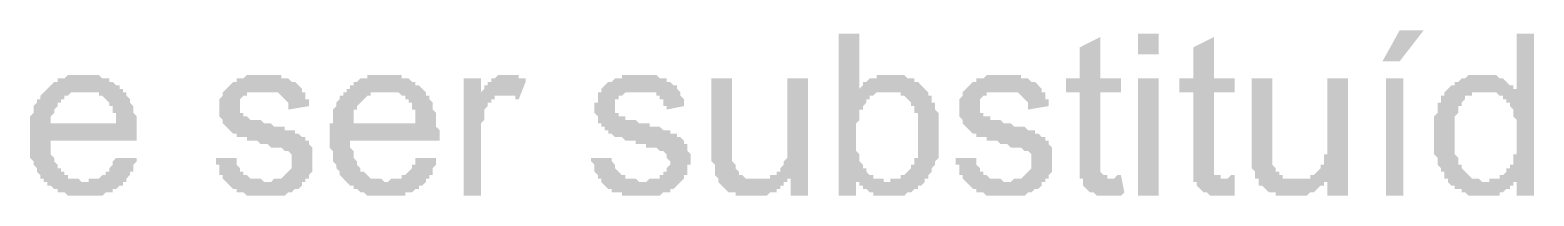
# Model space of a CAD drawing. Header units: millimetres. Extents: x 3949 to 6216, y -1987 to -943.
# Drawn here: x 5018.06 to 5039.39, y -1682.81 to -1680.47 of the extents above; entities that cross this region are included whole.
import ezdxf

# ---------------------------------------------------------------- set-up
doc = ezdxf.new("R2010")
doc.units = ezdxf.units.MM
doc.layers.add('PADRÃO DE ENTRADA', color=7, linetype='Continuous', lineweight=0)

msp = doc.modelspace()

# ---------------------------------------------------------------- hatches: boundary and pattern name
at = {"layer": 'PADRÃO DE ENTRADA', "transparency": 33554559}
h = msp.add_hatch(color=7, dxfattribs=at)
h.paths.add_polyline_path([(5029.772, -1682.81), (5029.528, -1682.81), (5029.528, -1680.515), (5029.821, -1680.515), (5029.821, -1681.297), (5029.821, -1681.297), (5029.87, -1681.248), (5029.87, -1681.248), (5029.87, -1681.199), (5029.919, -1681.199), (5029.919, -1681.199), (5029.967, -1681.15), (5030.016, -1681.15), (5030.016, -1681.15), (5030.065, -1681.15), (5030.065, -1681.101), (5030.114, -1681.101), (5030.114, -1681.101), (5030.163, -1681.101), (5030.211, -1681.101), (5030.211, -1681.101), (5030.26, -1681.101), (5030.309, -1681.101), (5030.309, -1681.101), (5030.358, -1681.101), (5030.407, -1681.101), (5030.407, -1681.101), (5030.456, -1681.101), (5030.456, -1681.101), (5030.504, -1681.15), (5030.553, -1681.15), (5030.553, -1681.15), (5030.602, -1681.15), (5030.602, -1681.199), (5030.651, -1681.199), (5030.651, -1681.199), (5030.7, -1681.248), (5030.7, -1681.248), (5030.748, -1681.297), (5030.748, -1681.297), (5030.797, -1681.345), (5030.797, -1681.345), (5030.797, -1681.345), (5030.797, -1681.394), (5030.846, -1681.394), (5030.846, -1681.443), (5030.846, -1681.443), (5030.846, -1681.492), (5030.895, -1681.492), (5030.895, -1681.541), (5030.895, -1681.59), (5030.895, -1681.59), (5030.944, -1681.638), (5030.944, -1681.638), (5030.944, -1681.687), (5030.944, -1681.736), (5030.944, -1681.736), (5030.944, -1681.785), (5030.944, -1681.834), (5030.944, -1681.834), (5030.944, -1681.882), (5030.944, -1681.931), (5030.944, -1681.931), (5030.944, -1681.98), (5030.944, -1682.029), (5030.944, -1682.029), (5030.944, -1682.078), (5030.944, -1682.127), (5030.944, -1682.127), (5030.944, -1682.175), (5030.944, -1682.224), (5030.944, -1682.224), (5030.944, -1682.273), (5030.895, -1682.322), (5030.895, -1682.322), (5030.895, -1682.371), (5030.895, -1682.371), (5030.846, -1682.419), (5030.846, -1682.419), (5030.846, -1682.468), (5030.846, -1682.468), (5030.797, -1682.517), (5030.797, -1682.517), (5030.797, -1682.566), (5030.748, -1682.566), (5030.748, -1682.615), (5030.748, -1682.615), (5030.7, -1682.664), (5030.7, -1682.664), (5030.651, -1682.664), (5030.651, -1682.712), (5030.602, -1682.712), (5030.602, -1682.712), (5030.553, -1682.761), (5030.504, -1682.761), (5030.504, -1682.761), (5030.456, -1682.81), (5030.456, -1682.81), (5030.407, -1682.81), (5030.358, -1682.81), (5030.358, -1682.81), (5030.309, -1682.81), (5030.309, -1682.81), (5030.26, -1682.81), (5030.26, -1682.81), (5030.211, -1682.81), (5030.163, -1682.81), (5030.163, -1682.81), (5030.114, -1682.81), (5030.065, -1682.81), (5030.065, -1682.81), (5030.016, -1682.81), (5030.016, -1682.761), (5029.967, -1682.761), (5029.967, -1682.761), (5029.919, -1682.712), (5029.919, -1682.712), (5029.87, -1682.712), (5029.87, -1682.664), (5029.821, -1682.664), (5029.821, -1682.615), (5029.772, -1682.615), (5029.772, -1682.566)], flags=0)
h.paths.add_polyline_path([(5029.772, -1681.931), (5029.772, -1681.98), (5029.772, -1682.029), (5029.772, -1682.078), (5029.772, -1682.127), (5029.772, -1682.127), (5029.772, -1682.175), (5029.821, -1682.224), (5029.821, -1682.224), (5029.821, -1682.273), (5029.821, -1682.273), (5029.821, -1682.322), (5029.821, -1682.322), (5029.87, -1682.371), (5029.87, -1682.371), (5029.87, -1682.371), (5029.87, -1682.419), (5029.919, -1682.419), (5029.919, -1682.468), (5029.919, -1682.468), (5029.967, -1682.517), (5029.967, -1682.517), (5030.016, -1682.517), (5030.016, -1682.566), (5030.065, -1682.566), (5030.114, -1682.566), (5030.114, -1682.566), (5030.163, -1682.566), (5030.163, -1682.615), (5030.211, -1682.615), (5030.211, -1682.615), (5030.26, -1682.615), (5030.26, -1682.566), (5030.309, -1682.566), (5030.358, -1682.566), (5030.358, -1682.566), (5030.407, -1682.566), (5030.407, -1682.517), (5030.456, -1682.517), (5030.456, -1682.517), (5030.504, -1682.468), (5030.504, -1682.468), (5030.553, -1682.419), (5030.553, -1682.419), (5030.553, -1682.371), (5030.602, -1682.371), (5030.602, -1682.322), (5030.602, -1682.322), (5030.602, -1682.273), (5030.651, -1682.273), (5030.651, -1682.224), (5030.651, -1682.224), (5030.651, -1682.175), (5030.651, -1682.127), (5030.651, -1682.127), (5030.651, -1682.078), (5030.651, -1682.029), (5030.651, -1681.98), (5030.651, -1681.98), (5030.651, -1681.98), (5030.651, -1681.931), (5030.651, -1681.882), (5030.651, -1681.834), (5030.651, -1681.785), (5030.651, -1681.785), (5030.651, -1681.736), (5030.651, -1681.687), (5030.651, -1681.687), (5030.651, -1681.638), (5030.602, -1681.638), (5030.602, -1681.59), (5030.602, -1681.59), (5030.602, -1681.541), (5030.553, -1681.541), (5030.553, -1681.492), (5030.553, -1681.492), (5030.553, -1681.492), (5030.504, -1681.443), (5030.504, -1681.443), (5030.456, -1681.394), (5030.456, -1681.394), (5030.407, -1681.394), (5030.407, -1681.345), (5030.358, -1681.345), (5030.358, -1681.345), (5030.309, -1681.345), (5030.26, -1681.345), (5030.26, -1681.345), (5030.211, -1681.345), (5030.211, -1681.345), (5030.163, -1681.345), (5030.163, -1681.345), (5030.114, -1681.345), (5030.065, -1681.345), (5030.065, -1681.345), (5030.016, -1681.394), (5030.016, -1681.394), (5029.967, -1681.394), (5029.967, -1681.443), (5029.919, -1681.443), (5029.919, -1681.492), (5029.919, -1681.492), (5029.87, -1681.541), (5029.87, -1681.541), (5029.87, -1681.59), (5029.821, -1681.59), (5029.821, -1681.638), (5029.821, -1681.638), (5029.821, -1681.687), (5029.821, -1681.736), (5029.821, -1681.736), (5029.772, -1681.785), (5029.772, -1681.834), (5029.772, -1681.834), (5029.772, -1681.882), (5029.772, -1681.931), (5029.772, -1681.931)], flags=0)
h = msp.add_hatch(color=7, dxfattribs=at)
h.paths.add_polyline_path([(5039.146, -1682.81), (5039.146, -1682.566), (5039.146, -1682.615), (5039.097, -1682.615), (5039.097, -1682.664), (5039.048, -1682.664), (5039.048, -1682.712), (5038.999, -1682.712), (5038.999, -1682.712), (5038.95, -1682.761), (5038.95, -1682.761), (5038.902, -1682.761), (5038.902, -1682.81), (5038.853, -1682.81), (5038.853, -1682.81), (5038.804, -1682.81), (5038.755, -1682.81), (5038.755, -1682.81), (5038.706, -1682.81), (5038.657, -1682.81), (5038.657, -1682.81), (5038.609, -1682.81), (5038.56, -1682.81), (5038.56, -1682.81), (5038.511, -1682.81), (5038.511, -1682.81), (5038.462, -1682.81), (5038.413, -1682.761), (5038.413, -1682.761), (5038.364, -1682.761), (5038.364, -1682.712), (5038.316, -1682.712), (5038.316, -1682.712), (5038.267, -1682.712), (5038.267, -1682.664), (5038.218, -1682.664), (5038.218, -1682.664), (5038.169, -1682.615), (5038.169, -1682.615), (5038.169, -1682.566), (5038.12, -1682.566), (5038.12, -1682.517), (5038.12, -1682.468), (5038.072, -1682.468), (5038.072, -1682.419), (5038.072, -1682.419), (5038.023, -1682.371), (5038.023, -1682.371), (5038.023, -1682.322), (5038.023, -1682.322), (5038.023, -1682.273), (5037.974, -1682.224), (5037.974, -1682.224), (5037.974, -1682.175), (5037.974, -1682.127), (5037.974, -1682.127), (5037.974, -1682.078), (5037.974, -1682.029), (5037.974, -1682.029), (5037.974, -1681.98), (5037.974, -1681.98), (5037.974, -1681.931), (5037.974, -1681.882), (5037.974, -1681.882), (5037.974, -1681.834), (5037.974, -1681.785), (5037.974, -1681.785), (5037.974, -1681.736), (5037.974, -1681.687), (5037.974, -1681.687), (5038.023, -1681.638), (5038.023, -1681.59), (5038.023, -1681.59), (5038.023, -1681.541), (5038.023, -1681.541), (5038.023, -1681.492), (5038.072, -1681.492), (5038.072, -1681.443), (5038.072, -1681.394), (5038.12, -1681.394), (5038.12, -1681.345), (5038.12, -1681.345), (5038.169, -1681.297), (5038.169, -1681.297), (5038.218, -1681.248), (5038.218, -1681.248), (5038.267, -1681.248), (5038.267, -1681.199), (5038.316, -1681.199), (5038.316, -1681.199), (5038.364, -1681.15), (5038.364, -1681.15), (5038.413, -1681.15), (5038.413, -1681.15), (5038.462, -1681.101), (5038.511, -1681.101), (5038.511, -1681.101), (5038.56, -1681.101), (5038.609, -1681.101), (5038.609, -1681.101), (5038.657, -1681.101), (5038.657, -1681.101), (5038.706, -1681.101), (5038.755, -1681.101), (5038.755, -1681.101), (5038.804, -1681.101), (5038.804, -1681.101), (5038.853, -1681.101), (5038.902, -1681.15), (5038.902, -1681.15), (5038.95, -1681.15), (5038.95, -1681.15), (5038.999, -1681.199), (5038.999, -1681.199), (5039.048, -1681.248), (5039.048, -1681.248), (5039.097, -1681.248), (5039.097, -1681.297), (5039.146, -1681.297), (5039.146, -1681.297), (5039.146, -1680.515), (5039.39, -1680.515), (5039.39, -1682.81)], flags=0)
h.paths.add_polyline_path([(5038.267, -1681.98), (5038.267, -1681.98), (5038.267, -1682.029), (5038.267, -1682.078), (5038.267, -1682.127), (5038.267, -1682.127), (5038.267, -1682.175), (5038.267, -1682.224), (5038.267, -1682.224), (5038.316, -1682.273), (5038.316, -1682.273), (5038.316, -1682.322), (5038.316, -1682.322), (5038.316, -1682.371), (5038.364, -1682.371), (5038.364, -1682.419), (5038.364, -1682.419), (5038.364, -1682.419), (5038.413, -1682.468), (5038.413, -1682.468), (5038.462, -1682.517), (5038.462, -1682.517), (5038.511, -1682.566), (5038.511, -1682.566), (5038.56, -1682.566), (5038.609, -1682.566), (5038.609, -1682.566), (5038.657, -1682.615), (5038.657, -1682.615), (5038.706, -1682.615), (5038.755, -1682.615), (5038.755, -1682.566), (5038.804, -1682.566), (5038.804, -1682.566), (5038.853, -1682.566), (5038.902, -1682.566), (5038.902, -1682.517), (5038.95, -1682.517), (5038.95, -1682.517), (5038.999, -1682.468), (5038.999, -1682.468), (5038.999, -1682.419), (5039.048, -1682.419), (5039.048, -1682.419), (5039.048, -1682.371), (5039.097, -1682.371), (5039.097, -1682.322), (5039.097, -1682.322), (5039.097, -1682.273), (5039.097, -1682.224), (5039.146, -1682.224), (5039.146, -1682.175), (5039.146, -1682.127), (5039.146, -1682.127), (5039.146, -1682.078), (5039.146, -1682.029), (5039.146, -1681.98), (5039.146, -1681.98), (5039.146, -1681.931), (5039.146, -1681.882), (5039.146, -1681.882), (5039.146, -1681.834), (5039.146, -1681.785), (5039.146, -1681.785), (5039.146, -1681.736), (5039.097, -1681.687), (5039.097, -1681.687), (5039.097, -1681.638), (5039.097, -1681.59), (5039.097, -1681.59), (5039.048, -1681.541), (5039.048, -1681.541), (5039.048, -1681.541), (5039.048, -1681.492), (5038.999, -1681.492), (5038.999, -1681.443), (5038.95, -1681.443), (5038.95, -1681.394), (5038.902, -1681.394), (5038.902, -1681.394), (5038.853, -1681.345), (5038.853, -1681.345), (5038.804, -1681.345), (5038.804, -1681.345), (5038.755, -1681.345), (5038.706, -1681.345), (5038.706, -1681.345), (5038.706, -1681.345), (5038.657, -1681.345), (5038.609, -1681.345), (5038.609, -1681.345), (5038.56, -1681.345), (5038.56, -1681.345), (5038.511, -1681.345), (5038.511, -1681.394), (5038.462, -1681.394), (5038.413, -1681.394), (5038.413, -1681.443), (5038.413, -1681.443), (5038.364, -1681.492), (5038.364, -1681.492), (5038.364, -1681.541), (5038.316, -1681.541), (5038.316, -1681.541), (5038.316, -1681.59), (5038.316, -1681.638), (5038.316, -1681.638), (5038.267, -1681.687), (5038.267, -1681.687), (5038.267, -1681.736), (5038.267, -1681.785), (5038.267, -1681.785), (5038.267, -1681.834), (5038.267, -1681.882), (5038.267, -1681.931), (5038.267, -1681.931), (5038.267, -1681.98)], flags=0)
for points in [[(5033.531, -1682.517), (5033.58, -1682.761), (5033.531, -1682.81), (5033.482, -1682.81), (5033.434, -1682.81), (5033.434, -1682.81), (5033.385, -1682.81), (5033.385, -1682.81), (5033.336, -1682.81), (5033.287, -1682.81), (5033.287, -1682.81), (5033.238, -1682.81), (5033.19, -1682.81), (5033.19, -1682.81), (5033.141, -1682.761), (5033.141, -1682.761), (5033.092, -1682.761), (5033.092, -1682.761), (5033.043, -1682.712), (5033.043, -1682.712), (5032.994, -1682.664), (5032.994, -1682.664), (5032.994, -1682.615), (5032.994, -1682.615), (5032.994, -1682.615), (5032.994, -1682.566), (5032.945, -1682.566), (5032.945, -1682.517), (5032.945, -1682.468), (5032.945, -1682.468), (5032.945, -1682.419), (5032.945, -1682.371), (5032.945, -1682.322), (5032.945, -1682.322), (5032.945, -1681.345), (5032.75, -1681.345), (5032.75, -1681.15), (5032.945, -1681.15), (5032.945, -1680.711), (5033.238, -1680.564), (5033.238, -1681.15), (5033.531, -1681.15), (5033.531, -1681.345), (5033.238, -1681.345), (5033.238, -1682.322), (5033.238, -1682.371), (5033.238, -1682.419), (5033.238, -1682.419), (5033.238, -1682.468), (5033.238, -1682.468), (5033.287, -1682.517), (5033.287, -1682.517), (5033.287, -1682.517), (5033.336, -1682.517), (5033.336, -1682.566), (5033.385, -1682.566), (5033.385, -1682.566), (5033.434, -1682.566), (5033.434, -1682.566), (5033.482, -1682.517), (5033.531, -1682.517)], [(5035.142, -1682.517), (5035.142, -1682.761), (5035.142, -1682.81), (5035.094, -1682.81), (5035.045, -1682.81), (5035.045, -1682.81), (5034.996, -1682.81), (5034.947, -1682.81), (5034.947, -1682.81), (5034.898, -1682.81), (5034.849, -1682.81), (5034.849, -1682.81), (5034.801, -1682.81), (5034.801, -1682.81), (5034.752, -1682.761), (5034.703, -1682.761), (5034.703, -1682.761), (5034.703, -1682.761), (5034.654, -1682.712), (5034.654, -1682.712), (5034.605, -1682.664), (5034.605, -1682.664), (5034.605, -1682.615), (5034.605, -1682.615), (5034.556, -1682.615), (5034.556, -1682.566), (5034.556, -1682.566), (5034.556, -1682.517), (5034.556, -1682.468), (5034.556, -1682.468), (5034.556, -1682.419), (5034.556, -1682.371), (5034.556, -1682.322), (5034.556, -1682.322), (5034.556, -1681.345), (5034.361, -1681.345), (5034.361, -1681.15), (5034.556, -1681.15), (5034.556, -1680.711), (5034.849, -1680.564), (5034.849, -1681.15), (5035.142, -1681.15), (5035.142, -1681.345), (5034.849, -1681.345), (5034.849, -1682.322), (5034.849, -1682.371), (5034.849, -1682.419), (5034.849, -1682.419), (5034.849, -1682.468), (5034.849, -1682.468), (5034.849, -1682.517), (5034.898, -1682.517), (5034.898, -1682.517), (5034.947, -1682.517), (5034.947, -1682.566), (5034.996, -1682.566), (5034.996, -1682.566), (5035.045, -1682.566), (5035.045, -1682.566), (5035.094, -1682.517), (5035.142, -1682.517)], [(5020.691, -1682.273), (5020.984, -1682.273), (5020.984, -1682.273), (5020.984, -1682.322), (5020.984, -1682.371), (5020.984, -1682.371), (5021.033, -1682.419), (5021.033, -1682.419), (5021.033, -1682.468), (5021.082, -1682.468), (5021.082, -1682.517), (5021.082, -1682.517), (5021.131, -1682.517), (5021.131, -1682.517), (5021.18, -1682.566), (5021.18, -1682.566), (5021.228, -1682.566), (5021.277, -1682.566), (5021.277, -1682.566), (5021.326, -1682.566), (5021.375, -1682.615), (5021.375, -1682.615), (5021.424, -1682.615), (5021.424, -1682.615), (5021.473, -1682.615), (5021.521, -1682.566), (5021.521, -1682.566), (5021.57, -1682.566), (5021.619, -1682.566), (5021.619, -1682.566), (5021.668, -1682.517), (5021.668, -1682.517), (5021.668, -1682.517), (5021.717, -1682.468), (5021.717, -1682.468), (5021.766, -1682.419), (5021.766, -1682.419), (5021.766, -1682.371), (5021.766, -1682.371), (5021.766, -1682.322), (5021.766, -1682.322), (5021.766, -1682.273), (5021.766, -1682.224), (5021.766, -1682.224), (5021.717, -1682.175), (5021.717, -1682.175), (5021.668, -1682.175), (5021.668, -1682.175), (5021.668, -1682.175), (5021.619, -1682.127), (5021.57, -1682.127), (5021.57, -1682.127), (5021.521, -1682.127), (5021.473, -1682.127), (5021.424, -1682.078), (5021.424, -1682.078), (5021.375, -1682.078), (5021.326, -1682.078), (5021.277, -1682.029), (5021.228, -1682.029), (5021.228, -1682.029), (5021.18, -1682.029), (5021.131, -1682.029), (5021.131, -1681.98), (5021.082, -1681.98), (5021.082, -1681.98), (5021.033, -1681.98), (5021.033, -1681.98), (5020.984, -1681.98), (5020.984, -1681.931), (5020.984, -1681.931), (5020.936, -1681.931), (5020.936, -1681.931), (5020.887, -1681.882), (5020.887, -1681.882), (5020.838, -1681.834), (5020.838, -1681.834), (5020.838, -1681.834), (5020.789, -1681.785), (5020.789, -1681.785), (5020.789, -1681.736), (5020.74, -1681.687), (5020.74, -1681.687), (5020.74, -1681.638), (5020.74, -1681.59), (5020.74, -1681.59), (5020.74, -1681.59), (5020.74, -1681.541), (5020.74, -1681.492), (5020.74, -1681.492), (5020.74, -1681.443), (5020.789, -1681.394), (5020.789, -1681.394), (5020.789, -1681.345), (5020.789, -1681.345), (5020.838, -1681.297), (5020.838, -1681.297), (5020.887, -1681.248), (5020.887, -1681.248), (5020.936, -1681.199), (5020.936, -1681.199), (5020.936, -1681.199), (5020.984, -1681.199), (5020.984, -1681.15), (5021.033, -1681.15), (5021.082, -1681.15), (5021.082, -1681.15), (5021.131, -1681.101), (5021.131, -1681.101), (5021.18, -1681.101), (5021.18, -1681.101), (5021.228, -1681.101), (5021.277, -1681.101), (5021.277, -1681.101), (5021.326, -1681.101), (5021.375, -1681.101), (5021.375, -1681.101), (5021.424, -1681.101), (5021.473, -1681.101), (5021.473, -1681.101), (5021.521, -1681.101), (5021.57, -1681.101), (5021.57, -1681.101), (5021.619, -1681.101), (5021.619, -1681.15), (5021.668, -1681.15), (5021.717, -1681.15), (5021.717, -1681.15), (5021.766, -1681.199), (5021.814, -1681.199), (5021.814, -1681.199), (5021.863, -1681.248), (5021.863, -1681.248), (5021.863, -1681.248), (5021.912, -1681.297), (5021.912, -1681.297), (5021.912, -1681.345), (5021.961, -1681.345), (5021.961, -1681.394), (5021.961, -1681.394), (5021.961, -1681.443), (5022.01, -1681.443), (5022.01, -1681.492), (5022.01, -1681.541), (5022.01, -1681.541), (5021.717, -1681.59), (5021.717, -1681.541), (5021.717, -1681.541), (5021.717, -1681.492), (5021.717, -1681.492), (5021.668, -1681.443), (5021.668, -1681.443), (5021.619, -1681.394), (5021.619, -1681.394), (5021.619, -1681.394), (5021.57, -1681.345), (5021.57, -1681.345), (5021.521, -1681.345), (5021.473, -1681.345), (5021.473, -1681.345), (5021.424, -1681.345), (5021.375, -1681.345), (5021.375, -1681.345), (5021.326, -1681.345), (5021.277, -1681.345), (5021.277, -1681.345), (5021.228, -1681.345), (5021.18, -1681.345), (5021.18, -1681.345), (5021.131, -1681.345), (5021.131, -1681.394), (5021.082, -1681.394), (5021.082, -1681.394), (5021.082, -1681.394), (5021.033, -1681.443), (5021.033, -1681.443), (5021.033, -1681.492), (5021.033, -1681.492), (5021.033, -1681.541), (5021.033, -1681.59), (5021.033, -1681.59), (5021.033, -1681.638), (5021.033, -1681.638), (5021.082, -1681.638), (5021.082, -1681.687), (5021.131, -1681.687), (5021.131, -1681.687), (5021.131, -1681.687), (5021.18, -1681.736), (5021.18, -1681.736), (5021.228, -1681.736), (5021.228, -1681.736), (5021.277, -1681.736), (5021.326, -1681.736), (5021.375, -1681.785), (5021.424, -1681.785), (5021.424, -1681.785), (5021.424, -1681.785), (5021.473, -1681.785), (5021.521, -1681.834), (5021.57, -1681.834), (5021.619, -1681.834), (5021.619, -1681.834), (5021.668, -1681.834), (5021.668, -1681.882), (5021.717, -1681.882), (5021.766, -1681.882), (5021.766, -1681.882), (5021.766, -1681.882), (5021.814, -1681.882), (5021.814, -1681.931), (5021.863, -1681.931), (5021.863, -1681.931), (5021.912, -1681.98), (5021.912, -1681.98), (5021.961, -1681.98), (5021.961, -1682.029), (5022.01, -1682.029), (5022.01, -1682.078), (5022.01, -1682.078), (5022.058, -1682.127), (5022.058, -1682.127), (5022.058, -1682.175), (5022.058, -1682.175), (5022.058, -1682.224), (5022.058, -1682.273), (5022.058, -1682.322), (5022.058, -1682.322), (5022.058, -1682.322), (5022.058, -1682.371), (5022.058, -1682.371), (5022.058, -1682.419), (5022.058, -1682.468), (5022.058, -1682.468), (5022.01, -1682.517), (5022.01, -1682.517), (5022.01, -1682.566), (5021.961, -1682.566), (5021.961, -1682.615), (5021.912, -1682.615), (5021.912, -1682.664), (5021.912, -1682.664), (5021.863, -1682.712), (5021.814, -1682.712), (5021.814, -1682.712), (5021.766, -1682.761), (5021.766, -1682.761), (5021.717, -1682.761), (5021.717, -1682.761), (5021.668, -1682.81), (5021.619, -1682.81), (5021.619, -1682.81), (5021.57, -1682.81), (5021.57, -1682.81), (5021.521, -1682.81), (5021.473, -1682.81), (5021.424, -1682.81), (5021.424, -1682.81), (5021.424, -1682.81), (5021.375, -1682.81), (5021.326, -1682.81), (5021.277, -1682.81), (5021.277, -1682.81), (5021.228, -1682.81), (5021.18, -1682.81), (5021.18, -1682.81), (5021.131, -1682.81), (5021.082, -1682.761), (5021.082, -1682.761), (5021.033, -1682.761), (5021.033, -1682.761), (5020.984, -1682.761), (5020.984, -1682.712), (5020.936, -1682.712), (5020.936, -1682.712), (5020.936, -1682.712), (5020.887, -1682.664), (5020.887, -1682.664), (5020.838, -1682.615), (5020.838, -1682.615), (5020.789, -1682.566), (5020.789, -1682.566), (5020.789, -1682.517), (5020.74, -1682.517), (5020.74, -1682.468), (5020.74, -1682.468), (5020.74, -1682.419), (5020.74, -1682.371), (5020.691, -1682.371), (5020.691, -1682.322), (5020.691, -1682.273)], [(5024.207, -1682.81), (5024.207, -1681.15), (5024.451, -1681.15), (5024.451, -1681.394), (5024.451, -1681.345), (5024.499, -1681.297), (5024.499, -1681.297), (5024.499, -1681.248), (5024.548, -1681.248), (5024.548, -1681.199), (5024.597, -1681.199), (5024.597, -1681.15), (5024.597, -1681.15), (5024.597, -1681.15), (5024.646, -1681.15), (5024.695, -1681.101), (5024.695, -1681.101), (5024.744, -1681.101), (5024.744, -1681.101), (5024.792, -1681.101), (5024.792, -1681.101), (5024.841, -1681.101), (5024.841, -1681.101), (5024.89, -1681.101), (5024.939, -1681.101), (5024.939, -1681.101), (5024.988, -1681.101), (5024.988, -1681.15), (5025.036, -1681.15), (5025.085, -1681.15), (5025.085, -1681.199), (5024.988, -1681.443), (5024.939, -1681.443), (5024.939, -1681.394), (5024.89, -1681.394), (5024.89, -1681.394), (5024.841, -1681.394), (5024.792, -1681.394), (5024.792, -1681.394), (5024.744, -1681.394), (5024.744, -1681.394), (5024.695, -1681.394), (5024.646, -1681.394), (5024.646, -1681.443), (5024.597, -1681.443), (5024.597, -1681.443), (5024.597, -1681.492), (5024.548, -1681.492), (5024.548, -1681.541), (5024.548, -1681.541), (5024.499, -1681.59), (5024.499, -1681.59), (5024.499, -1681.638), (5024.499, -1681.638), (5024.499, -1681.687), (5024.499, -1681.687), (5024.499, -1681.736), (5024.451, -1681.785), (5024.451, -1681.785), (5024.451, -1681.834), (5024.451, -1681.882), (5024.451, -1681.882), (5024.451, -1681.931), (5024.451, -1682.81)], [(5026.013, -1682.273), (5026.306, -1682.273), (5026.306, -1682.273), (5026.306, -1682.322), (5026.355, -1682.371), (5026.355, -1682.371), (5026.355, -1682.419), (5026.355, -1682.419), (5026.403, -1682.468), (5026.403, -1682.468), (5026.452, -1682.517), (5026.452, -1682.517), (5026.452, -1682.517), (5026.501, -1682.517), (5026.501, -1682.566), (5026.55, -1682.566), (5026.55, -1682.566), (5026.599, -1682.566), (5026.648, -1682.566), (5026.648, -1682.566), (5026.696, -1682.615), (5026.745, -1682.615), (5026.745, -1682.615), (5026.794, -1682.615), (5026.794, -1682.615), (5026.843, -1682.566), (5026.892, -1682.566), (5026.892, -1682.566), (5026.94, -1682.566), (5026.989, -1682.566), (5026.989, -1682.517), (5026.989, -1682.517), (5027.038, -1682.517), (5027.038, -1682.468), (5027.087, -1682.468), (5027.087, -1682.419), (5027.087, -1682.419), (5027.136, -1682.371), (5027.136, -1682.371), (5027.136, -1682.322), (5027.136, -1682.322), (5027.087, -1682.273), (5027.087, -1682.224), (5027.087, -1682.224), (5027.038, -1682.175), (5027.038, -1682.175), (5027.038, -1682.175), (5026.989, -1682.175), (5026.989, -1682.175), (5026.94, -1682.127), (5026.94, -1682.127), (5026.892, -1682.127), (5026.843, -1682.127), (5026.794, -1682.127), (5026.794, -1682.078), (5026.745, -1682.078), (5026.696, -1682.078), (5026.648, -1682.078), (5026.648, -1682.029), (5026.599, -1682.029), (5026.55, -1682.029), (5026.501, -1682.029), (5026.501, -1682.029), (5026.452, -1681.98), (5026.452, -1681.98), (5026.403, -1681.98), (5026.403, -1681.98), (5026.355, -1681.98), (5026.355, -1681.98), (5026.306, -1681.931), (5026.306, -1681.931), (5026.306, -1681.931), (5026.257, -1681.931), (5026.257, -1681.882), (5026.208, -1681.882), (5026.208, -1681.834), (5026.159, -1681.834), (5026.159, -1681.834), (5026.159, -1681.785), (5026.111, -1681.785), (5026.111, -1681.736), (5026.111, -1681.687), (5026.111, -1681.687), (5026.062, -1681.638), (5026.062, -1681.59), (5026.062, -1681.59), (5026.062, -1681.59), (5026.062, -1681.541), (5026.062, -1681.492), (5026.111, -1681.492), (5026.111, -1681.443), (5026.111, -1681.394), (5026.111, -1681.394), (5026.111, -1681.345), (5026.159, -1681.345), (5026.159, -1681.297), (5026.159, -1681.297), (5026.208, -1681.248), (5026.208, -1681.248), (5026.257, -1681.199), (5026.257, -1681.199), (5026.306, -1681.199), (5026.306, -1681.199), (5026.355, -1681.15), (5026.355, -1681.15), (5026.403, -1681.15), (5026.452, -1681.15), (5026.452, -1681.101), (5026.452, -1681.101), (5026.501, -1681.101), (5026.55, -1681.101), (5026.55, -1681.101), (5026.599, -1681.101), (5026.648, -1681.101), (5026.648, -1681.101), (5026.696, -1681.101), (5026.745, -1681.101), (5026.745, -1681.101), (5026.794, -1681.101), (5026.843, -1681.101), (5026.843, -1681.101), (5026.892, -1681.101), (5026.94, -1681.101), (5026.94, -1681.101), (5026.989, -1681.15), (5026.989, -1681.15), (5027.038, -1681.15), (5027.087, -1681.15), (5027.087, -1681.199), (5027.136, -1681.199), (5027.136, -1681.199), (5027.185, -1681.248), (5027.185, -1681.248), (5027.233, -1681.248), (5027.233, -1681.297), (5027.233, -1681.297), (5027.282, -1681.345), (5027.282, -1681.345), (5027.282, -1681.394), (5027.282, -1681.394), (5027.331, -1681.443), (5027.331, -1681.443), (5027.331, -1681.492), (5027.331, -1681.541), (5027.331, -1681.541), (5027.087, -1681.59), (5027.087, -1681.541), (5027.038, -1681.541), (5027.038, -1681.492), (5027.038, -1681.492), (5027.038, -1681.443), (5026.989, -1681.443), (5026.989, -1681.394), (5026.94, -1681.394), (5026.94, -1681.394), (5026.94, -1681.345), (5026.892, -1681.345), (5026.843, -1681.345), (5026.843, -1681.345), (5026.794, -1681.345), (5026.745, -1681.345), (5026.745, -1681.345), (5026.696, -1681.345), (5026.648, -1681.345), (5026.648, -1681.345), (5026.599, -1681.345), (5026.55, -1681.345), (5026.55, -1681.345), (5026.501, -1681.345), (5026.501, -1681.345), (5026.452, -1681.394), (5026.452, -1681.394), (5026.452, -1681.394), (5026.403, -1681.394), (5026.403, -1681.443), (5026.355, -1681.443), (5026.355, -1681.492), (5026.355, -1681.492), (5026.355, -1681.541), (5026.355, -1681.59), (5026.355, -1681.59), (5026.355, -1681.638), (5026.403, -1681.638), (5026.403, -1681.638), (5026.403, -1681.687), (5026.452, -1681.687), (5026.501, -1681.687), (5026.501, -1681.687), (5026.501, -1681.736), (5026.501, -1681.736), (5026.55, -1681.736), (5026.55, -1681.736), (5026.599, -1681.736), (5026.648, -1681.736), (5026.696, -1681.785), (5026.745, -1681.785), (5026.745, -1681.785), (5026.794, -1681.785), (5026.843, -1681.785), (5026.843, -1681.834), (5026.892, -1681.834), (5026.94, -1681.834), (5026.989, -1681.834), (5026.989, -1681.834), (5027.038, -1681.882), (5027.038, -1681.882), (5027.087, -1681.882), (5027.087, -1681.882), (5027.136, -1681.882), (5027.136, -1681.882), (5027.136, -1681.931), (5027.185, -1681.931), (5027.233, -1681.931), (5027.233, -1681.98), (5027.282, -1681.98), (5027.282, -1681.98), (5027.331, -1682.029), (5027.331, -1682.029), (5027.331, -1682.078), (5027.38, -1682.078), (5027.38, -1682.127), (5027.38, -1682.127), (5027.38, -1682.175), (5027.38, -1682.175), (5027.429, -1682.224), (5027.429, -1682.273), (5027.429, -1682.322), (5027.429, -1682.322), (5027.429, -1682.322), (5027.429, -1682.371), (5027.38, -1682.371), (5027.38, -1682.419), (5027.38, -1682.468), (5027.38, -1682.468), (5027.38, -1682.517), (5027.331, -1682.517), (5027.331, -1682.566), (5027.331, -1682.566), (5027.282, -1682.615), (5027.282, -1682.615), (5027.233, -1682.664), (5027.233, -1682.664), (5027.185, -1682.712), (5027.185, -1682.712), (5027.136, -1682.712), (5027.136, -1682.761), (5027.087, -1682.761), (5027.038, -1682.761), (5027.038, -1682.761), (5026.989, -1682.81), (5026.989, -1682.81), (5026.94, -1682.81), (5026.892, -1682.81), (5026.892, -1682.81), (5026.843, -1682.81), (5026.794, -1682.81), (5026.794, -1682.81), (5026.745, -1682.81), (5026.745, -1682.81), (5026.696, -1682.81), (5026.648, -1682.81), (5026.648, -1682.81), (5026.599, -1682.81), (5026.55, -1682.81), (5026.501, -1682.81), (5026.501, -1682.81), (5026.452, -1682.81), (5026.452, -1682.761), (5026.403, -1682.761), (5026.355, -1682.761), (5026.355, -1682.761), (5026.306, -1682.761), (5026.306, -1682.712), (5026.257, -1682.712), (5026.257, -1682.712), (5026.257, -1682.712), (5026.208, -1682.664), (5026.208, -1682.664), (5026.159, -1682.615), (5026.159, -1682.615), (5026.159, -1682.566), (5026.111, -1682.566), (5026.111, -1682.517), (5026.111, -1682.517), (5026.062, -1682.468), (5026.062, -1682.468), (5026.062, -1682.419), (5026.062, -1682.371), (5026.062, -1682.371), (5026.013, -1682.322), (5026.013, -1682.273)], [(5028.844, -1682.81), (5028.844, -1682.566), (5028.796, -1682.566), (5028.796, -1682.615), (5028.747, -1682.615), (5028.747, -1682.664), (5028.747, -1682.664), (5028.698, -1682.664), (5028.698, -1682.712), (5028.649, -1682.712), (5028.649, -1682.761), (5028.6, -1682.761), (5028.6, -1682.761), (5028.552, -1682.761), (5028.503, -1682.81), (5028.503, -1682.81), (5028.454, -1682.81), (5028.454, -1682.81), (5028.405, -1682.81), (5028.356, -1682.81), (5028.356, -1682.81), (5028.307, -1682.81), (5028.307, -1682.81), (5028.259, -1682.81), (5028.259, -1682.81), (5028.21, -1682.81), (5028.161, -1682.81), (5028.161, -1682.81), (5028.112, -1682.81), (5028.063, -1682.81), (5028.063, -1682.761), (5028.015, -1682.761), (5028.015, -1682.761), (5027.966, -1682.761), (5027.917, -1682.712), (5027.917, -1682.712), (5027.868, -1682.664), (5027.868, -1682.664), (5027.868, -1682.664), (5027.819, -1682.615), (5027.819, -1682.615), (5027.819, -1682.566), (5027.819, -1682.566), (5027.77, -1682.517), (5027.77, -1682.468), (5027.77, -1682.468), (5027.77, -1682.419), (5027.77, -1682.419), (5027.77, -1682.419), (5027.77, -1682.371), (5027.722, -1682.322), (5027.722, -1682.322), (5027.722, -1682.273), (5027.722, -1682.224), (5027.722, -1682.224), (5027.722, -1682.175), (5027.722, -1682.175), (5027.722, -1681.15), (5028.015, -1681.15), (5028.015, -1682.029), (5028.015, -1682.078), (5028.015, -1682.127), (5028.015, -1682.175), (5028.015, -1682.224), (5028.015, -1682.224), (5028.015, -1682.273), (5028.015, -1682.322), (5028.015, -1682.322), (5028.015, -1682.322), (5028.015, -1682.322), (5028.063, -1682.371), (5028.063, -1682.419), (5028.063, -1682.419), (5028.112, -1682.468), (5028.112, -1682.468), (5028.112, -1682.517), (5028.161, -1682.517), (5028.161, -1682.517), (5028.21, -1682.566), (5028.21, -1682.566), (5028.259, -1682.566), (5028.307, -1682.566), (5028.307, -1682.566), (5028.356, -1682.566), (5028.356, -1682.566), (5028.405, -1682.566), (5028.405, -1682.566), (5028.454, -1682.566), (5028.503, -1682.566), (5028.503, -1682.566), (5028.552, -1682.566), (5028.552, -1682.517), (5028.6, -1682.517), (5028.649, -1682.517), (5028.649, -1682.468), (5028.698, -1682.468), (5028.698, -1682.419), (5028.698, -1682.419), (5028.747, -1682.371), (5028.747, -1682.371), (5028.747, -1682.322), (5028.747, -1682.322), (5028.796, -1682.273), (5028.796, -1682.273), (5028.796, -1682.224), (5028.796, -1682.224), (5028.796, -1682.175), (5028.796, -1682.127), (5028.796, -1682.127), (5028.796, -1682.078), (5028.796, -1682.029), (5028.796, -1682.029), (5028.796, -1681.15), (5029.089, -1681.15), (5029.089, -1682.81)], [(5031.188, -1682.273), (5031.481, -1682.273), (5031.481, -1682.273), (5031.481, -1682.322), (5031.481, -1682.371), (5031.481, -1682.371), (5031.53, -1682.419), (5031.53, -1682.419), (5031.53, -1682.468), (5031.578, -1682.468), (5031.578, -1682.517), (5031.578, -1682.517), (5031.627, -1682.517), (5031.627, -1682.517), (5031.676, -1682.566), (5031.676, -1682.566), (5031.725, -1682.566), (5031.774, -1682.566), (5031.774, -1682.566), (5031.823, -1682.566), (5031.871, -1682.615), (5031.871, -1682.615), (5031.92, -1682.615), (5031.92, -1682.615), (5031.969, -1682.615), (5032.018, -1682.566), (5032.018, -1682.566), (5032.067, -1682.566), (5032.115, -1682.566), (5032.115, -1682.566), (5032.164, -1682.517), (5032.164, -1682.517), (5032.164, -1682.517), (5032.213, -1682.468), (5032.213, -1682.468), (5032.262, -1682.419), (5032.262, -1682.419), (5032.262, -1682.371), (5032.262, -1682.371), (5032.262, -1682.322), (5032.262, -1682.322), (5032.262, -1682.273), (5032.262, -1682.224), (5032.262, -1682.224), (5032.213, -1682.175), (5032.213, -1682.175), (5032.164, -1682.175), (5032.164, -1682.175), (5032.164, -1682.175), (5032.115, -1682.127), (5032.067, -1682.127), (5032.067, -1682.127), (5032.018, -1682.127), (5031.969, -1682.127), (5031.92, -1682.078), (5031.92, -1682.078), (5031.871, -1682.078), (5031.823, -1682.078), (5031.774, -1682.029), (5031.774, -1682.029), (5031.725, -1682.029), (5031.676, -1682.029), (5031.627, -1682.029), (5031.627, -1681.98), (5031.578, -1681.98), (5031.578, -1681.98), (5031.53, -1681.98), (5031.53, -1681.98), (5031.481, -1681.98), (5031.481, -1681.931), (5031.481, -1681.931), (5031.432, -1681.931), (5031.432, -1681.931), (5031.383, -1681.882), (5031.383, -1681.882), (5031.334, -1681.834), (5031.334, -1681.834), (5031.334, -1681.834), (5031.286, -1681.785), (5031.286, -1681.785), (5031.286, -1681.736), (5031.237, -1681.687), (5031.237, -1681.687), (5031.237, -1681.638), (5031.237, -1681.59), (5031.237, -1681.59), (5031.237, -1681.59), (5031.237, -1681.541), (5031.237, -1681.492), (5031.237, -1681.492), (5031.237, -1681.443), (5031.286, -1681.394), (5031.286, -1681.394), (5031.286, -1681.345), (5031.286, -1681.345), (5031.334, -1681.297), (5031.334, -1681.297), (5031.383, -1681.248), (5031.383, -1681.248), (5031.432, -1681.199), (5031.432, -1681.199), (5031.432, -1681.199), (5031.481, -1681.199), (5031.481, -1681.15), (5031.53, -1681.15), (5031.578, -1681.15), (5031.578, -1681.15), (5031.627, -1681.101), (5031.627, -1681.101), (5031.676, -1681.101), (5031.676, -1681.101), (5031.725, -1681.101), (5031.774, -1681.101), (5031.774, -1681.101), (5031.823, -1681.101), (5031.871, -1681.101), (5031.871, -1681.101), (5031.92, -1681.101), (5031.969, -1681.101), (5031.969, -1681.101), (5032.018, -1681.101), (5032.067, -1681.101), (5032.067, -1681.101), (5032.115, -1681.101), (5032.115, -1681.15), (5032.164, -1681.15), (5032.213, -1681.15), (5032.213, -1681.15), (5032.262, -1681.199), (5032.311, -1681.199), (5032.311, -1681.199), (5032.36, -1681.248), (5032.36, -1681.248), (5032.36, -1681.248), (5032.408, -1681.297), (5032.408, -1681.297), (5032.408, -1681.345), (5032.457, -1681.345), (5032.457, -1681.394), (5032.457, -1681.394), (5032.457, -1681.443), (5032.506, -1681.443), (5032.506, -1681.492), (5032.506, -1681.541), (5032.506, -1681.541), (5032.213, -1681.59), (5032.213, -1681.541), (5032.213, -1681.541), (5032.213, -1681.492), (5032.213, -1681.492), (5032.164, -1681.443), (5032.164, -1681.443), (5032.115, -1681.394), (5032.115, -1681.394), (5032.115, -1681.394), (5032.067, -1681.345), (5032.067, -1681.345), (5032.018, -1681.345), (5031.969, -1681.345), (5031.969, -1681.345), (5031.92, -1681.345), (5031.871, -1681.345), (5031.871, -1681.345), (5031.823, -1681.345), (5031.774, -1681.345), (5031.774, -1681.345), (5031.725, -1681.345), (5031.676, -1681.345), (5031.676, -1681.345), (5031.627, -1681.345), (5031.627, -1681.394), (5031.578, -1681.394), (5031.578, -1681.394), (5031.578, -1681.394), (5031.53, -1681.443), (5031.53, -1681.443), (5031.53, -1681.492), (5031.53, -1681.492), (5031.53, -1681.541), (5031.53, -1681.59), (5031.53, -1681.59), (5031.53, -1681.638), (5031.53, -1681.638), (5031.578, -1681.638), (5031.578, -1681.687), (5031.627, -1681.687), (5031.627, -1681.687), (5031.676, -1681.687), (5031.676, -1681.736), (5031.676, -1681.736), (5031.725, -1681.736), (5031.725, -1681.736), (5031.774, -1681.736), (5031.823, -1681.736), (5031.871, -1681.785), (5031.92, -1681.785), (5031.92, -1681.785), (5031.92, -1681.785), (5031.969, -1681.785), (5032.018, -1681.834), (5032.067, -1681.834), (5032.115, -1681.834), (5032.115, -1681.834), (5032.164, -1681.834), (5032.213, -1681.882), (5032.213, -1681.882), (5032.262, -1681.882), (5032.262, -1681.882), (5032.311, -1681.882), (5032.311, -1681.882), (5032.311, -1681.931), (5032.36, -1681.931), (5032.36, -1681.931), (5032.408, -1681.98), (5032.408, -1681.98), (5032.457, -1681.98), (5032.457, -1682.029), (5032.506, -1682.029), (5032.506, -1682.078), (5032.506, -1682.078), (5032.555, -1682.127), (5032.555, -1682.127), (5032.555, -1682.175), (5032.555, -1682.175), (5032.555, -1682.224), (5032.555, -1682.273), (5032.555, -1682.322), (5032.555, -1682.322), (5032.555, -1682.322), (5032.555, -1682.371), (5032.555, -1682.371), (5032.555, -1682.419), (5032.555, -1682.468), (5032.555, -1682.468), (5032.506, -1682.517), (5032.506, -1682.517), (5032.506, -1682.566), (5032.457, -1682.566), (5032.457, -1682.615), (5032.408, -1682.615), (5032.408, -1682.664), (5032.408, -1682.664), (5032.36, -1682.712), (5032.311, -1682.712), (5032.311, -1682.712), (5032.262, -1682.761), (5032.262, -1682.761), (5032.213, -1682.761), (5032.213, -1682.761), (5032.164, -1682.81), (5032.115, -1682.81), (5032.115, -1682.81), (5032.067, -1682.81), (5032.067, -1682.81), (5032.018, -1682.81), (5031.969, -1682.81), (5031.969, -1682.81), (5031.92, -1682.81), (5031.92, -1682.81), (5031.871, -1682.81), (5031.823, -1682.81), (5031.774, -1682.81), (5031.774, -1682.81), (5031.725, -1682.81), (5031.676, -1682.81), (5031.676, -1682.81), (5031.627, -1682.81), (5031.578, -1682.761), (5031.578, -1682.761), (5031.53, -1682.761), (5031.53, -1682.761), (5031.481, -1682.761), (5031.481, -1682.712), (5031.432, -1682.712), (5031.432, -1682.712), (5031.432, -1682.712), (5031.383, -1682.664), (5031.383, -1682.664), (5031.334, -1682.615), (5031.334, -1682.615), (5031.286, -1682.566), (5031.286, -1682.566), (5031.286, -1682.517), (5031.237, -1682.517), (5031.237, -1682.468), (5031.237, -1682.468), (5031.237, -1682.419), (5031.237, -1682.371), (5031.188, -1682.371), (5031.188, -1682.322), (5031.188, -1682.273)], [(5036.46, -1682.81), (5036.46, -1682.566), (5036.46, -1682.566), (5036.46, -1682.615), (5036.412, -1682.615), (5036.412, -1682.664), (5036.363, -1682.664), (5036.363, -1682.664), (5036.314, -1682.712), (5036.314, -1682.712), (5036.265, -1682.761), (5036.265, -1682.761), (5036.216, -1682.761), (5036.216, -1682.761), (5036.168, -1682.81), (5036.168, -1682.81), (5036.119, -1682.81), (5036.07, -1682.81), (5036.07, -1682.81), (5036.021, -1682.81), (5035.972, -1682.81), (5035.972, -1682.81), (5035.972, -1682.81), (5035.923, -1682.81), (5035.875, -1682.81), (5035.875, -1682.81), (5035.826, -1682.81), (5035.777, -1682.81), (5035.777, -1682.81), (5035.728, -1682.81), (5035.728, -1682.761), (5035.679, -1682.761), (5035.631, -1682.761), (5035.631, -1682.761), (5035.582, -1682.712), (5035.582, -1682.712), (5035.533, -1682.664), (5035.533, -1682.664), (5035.484, -1682.664), (5035.484, -1682.615), (5035.484, -1682.615), (5035.484, -1682.566), (5035.435, -1682.566), (5035.435, -1682.517), (5035.435, -1682.468), (5035.435, -1682.468), (5035.386, -1682.419), (5035.386, -1682.419), (5035.386, -1682.419), (5035.386, -1682.371), (5035.386, -1682.322), (5035.386, -1682.322), (5035.386, -1682.273), (5035.386, -1682.224), (5035.386, -1682.224), (5035.386, -1682.175), (5035.386, -1682.175), (5035.386, -1681.15), (5035.679, -1681.15), (5035.679, -1682.029), (5035.679, -1682.078), (5035.679, -1682.127), (5035.679, -1682.175), (5035.679, -1682.224), (5035.679, -1682.224), (5035.679, -1682.273), (5035.679, -1682.322), (5035.679, -1682.322), (5035.679, -1682.322), (5035.679, -1682.322), (5035.679, -1682.371), (5035.728, -1682.419), (5035.728, -1682.419), (5035.728, -1682.468), (5035.777, -1682.468), (5035.777, -1682.517), (5035.777, -1682.517), (5035.826, -1682.517), (5035.826, -1682.566), (5035.875, -1682.566), (5035.923, -1682.566), (5035.923, -1682.566), (5035.972, -1682.566), (5036.021, -1682.566), (5036.021, -1682.566), (5036.021, -1682.566), (5036.07, -1682.566), (5036.119, -1682.566), (5036.119, -1682.566), (5036.168, -1682.566), (5036.216, -1682.566), (5036.216, -1682.517), (5036.265, -1682.517), (5036.265, -1682.517), (5036.314, -1682.468), (5036.314, -1682.468), (5036.363, -1682.419), (5036.363, -1682.419), (5036.363, -1682.371), (5036.412, -1682.371), (5036.412, -1682.322), (5036.412, -1682.322), (5036.412, -1682.273), (5036.412, -1682.273), (5036.412, -1682.224), (5036.46, -1682.224), (5036.46, -1682.175), (5036.46, -1682.127), (5036.46, -1682.127), (5036.46, -1682.078), (5036.46, -1682.029), (5036.46, -1682.029), (5036.46, -1681.15), (5036.753, -1681.15), (5036.753, -1682.81)]]:
    msp.add_hatch(color=7, dxfattribs=at).paths.add_polyline_path(points)
h = msp.add_hatch(color=7, dxfattribs=at)
h.paths.add_polyline_path([(5019.276, -1682.273), (5019.569, -1682.273), (5019.569, -1682.322), (5019.52, -1682.371), (5019.52, -1682.371), (5019.52, -1682.419), (5019.52, -1682.468), (5019.471, -1682.468), (5019.471, -1682.517), (5019.471, -1682.517), (5019.422, -1682.566), (5019.422, -1682.566), (5019.422, -1682.615), (5019.373, -1682.615), (5019.373, -1682.664), (5019.324, -1682.664), (5019.324, -1682.664), (5019.324, -1682.664), (5019.276, -1682.712), (5019.276, -1682.712), (5019.227, -1682.712), (5019.227, -1682.761), (5019.178, -1682.761), (5019.178, -1682.761), (5019.129, -1682.761), (5019.08, -1682.81), (5019.08, -1682.81), (5019.032, -1682.81), (5018.983, -1682.81), (5018.983, -1682.81), (5018.934, -1682.81), (5018.885, -1682.81), (5018.885, -1682.81), (5018.836, -1682.81), (5018.836, -1682.81), (5018.787, -1682.81), (5018.787, -1682.81), (5018.739, -1682.81), (5018.69, -1682.81), (5018.641, -1682.81), (5018.641, -1682.81), (5018.592, -1682.81), (5018.592, -1682.81), (5018.543, -1682.761), (5018.495, -1682.761), (5018.495, -1682.761), (5018.446, -1682.761), (5018.446, -1682.712), (5018.397, -1682.712), (5018.397, -1682.712), (5018.348, -1682.664), (5018.348, -1682.664), (5018.299, -1682.664), (5018.299, -1682.615), (5018.25, -1682.615), (5018.25, -1682.615), (5018.25, -1682.566), (5018.202, -1682.566), (5018.202, -1682.517), (5018.202, -1682.517), (5018.153, -1682.468), (5018.153, -1682.468), (5018.153, -1682.419), (5018.153, -1682.419), (5018.104, -1682.371), (5018.104, -1682.371), (5018.104, -1682.322), (5018.104, -1682.322), (5018.055, -1682.273), (5018.055, -1682.224), (5018.055, -1682.224), (5018.055, -1682.175), (5018.055, -1682.127), (5018.055, -1682.127), (5018.055, -1682.078), (5018.055, -1682.029), (5018.055, -1681.98), (5018.055, -1681.98), (5018.055, -1681.931), (5018.055, -1681.882), (5018.055, -1681.882), (5018.055, -1681.834), (5018.055, -1681.785), (5018.055, -1681.785), (5018.055, -1681.736), (5018.055, -1681.687), (5018.055, -1681.687), (5018.104, -1681.638), (5018.104, -1681.59), (5018.104, -1681.59), (5018.104, -1681.541), (5018.104, -1681.541), (5018.153, -1681.492), (5018.153, -1681.492), (5018.153, -1681.443), (5018.202, -1681.443), (5018.202, -1681.394), (5018.202, -1681.394), (5018.25, -1681.345), (5018.25, -1681.345), (5018.25, -1681.345), (5018.299, -1681.297), (5018.299, -1681.297), (5018.348, -1681.248), (5018.348, -1681.248), (5018.397, -1681.199), (5018.397, -1681.199), (5018.446, -1681.199), (5018.446, -1681.15), (5018.495, -1681.15), (5018.495, -1681.15), (5018.543, -1681.15), (5018.543, -1681.15), (5018.592, -1681.101), (5018.641, -1681.101), (5018.641, -1681.101), (5018.69, -1681.101), (5018.739, -1681.101), (5018.739, -1681.101), (5018.787, -1681.101), (5018.836, -1681.101), (5018.836, -1681.101), (5018.836, -1681.101), (5018.885, -1681.101), (5018.934, -1681.101), (5018.934, -1681.101), (5018.983, -1681.101), (5019.032, -1681.101), (5019.032, -1681.101), (5019.08, -1681.15), (5019.08, -1681.15), (5019.129, -1681.15), (5019.178, -1681.15), (5019.178, -1681.199), (5019.227, -1681.199), (5019.227, -1681.199), (5019.276, -1681.248), (5019.276, -1681.248), (5019.324, -1681.248), (5019.324, -1681.297), (5019.373, -1681.297), (5019.373, -1681.297), (5019.373, -1681.345), (5019.422, -1681.345), (5019.422, -1681.394), (5019.422, -1681.394), (5019.471, -1681.443), (5019.471, -1681.443), (5019.471, -1681.492), (5019.471, -1681.492), (5019.52, -1681.541), (5019.52, -1681.541), (5019.52, -1681.59), (5019.52, -1681.638), (5019.52, -1681.638), (5019.569, -1681.687), (5019.569, -1681.736), (5019.569, -1681.736), (5019.569, -1681.785), (5019.569, -1681.834), (5019.569, -1681.834), (5019.569, -1681.882), (5019.569, -1681.931), (5019.569, -1681.931), (5019.569, -1681.98), (5019.569, -1682.029), (5019.569, -1682.029), (5018.348, -1682.029), (5018.348, -1682.078), (5018.348, -1682.127), (5018.348, -1682.127), (5018.348, -1682.175), (5018.348, -1682.224), (5018.348, -1682.224), (5018.397, -1682.273), (5018.397, -1682.273), (5018.397, -1682.322), (5018.397, -1682.322), (5018.446, -1682.371), (5018.446, -1682.371), (5018.446, -1682.419), (5018.495, -1682.419), (5018.495, -1682.468), (5018.495, -1682.468), (5018.543, -1682.468), (5018.543, -1682.517), (5018.592, -1682.517), (5018.592, -1682.566), (5018.641, -1682.566), (5018.69, -1682.566), (5018.69, -1682.566), (5018.739, -1682.566), (5018.739, -1682.566), (5018.787, -1682.615), (5018.836, -1682.615), (5018.836, -1682.615), (5018.885, -1682.615), (5018.885, -1682.566), (5018.934, -1682.566), (5018.983, -1682.566), (5018.983, -1682.566), (5019.032, -1682.566), (5019.032, -1682.566), (5019.08, -1682.517), (5019.08, -1682.517), (5019.129, -1682.517), (5019.129, -1682.468), (5019.178, -1682.468), (5019.178, -1682.419), (5019.178, -1682.419), (5019.227, -1682.371), (5019.227, -1682.371), (5019.227, -1682.322), (5019.276, -1682.273), (5019.276, -1682.273), (5019.276, -1682.273)], flags=0)
h.paths.add_polyline_path([(5018.348, -1681.785), (5019.276, -1681.785), (5019.276, -1681.736), (5019.276, -1681.736), (5019.276, -1681.687), (5019.276, -1681.638), (5019.227, -1681.638), (5019.227, -1681.59), (5019.227, -1681.59), (5019.227, -1681.541), (5019.178, -1681.541), (5019.178, -1681.492), (5019.178, -1681.492), (5019.129, -1681.443), (5019.129, -1681.443), (5019.08, -1681.394), (5019.08, -1681.394), (5019.032, -1681.394), (5019.032, -1681.345), (5018.983, -1681.345), (5018.983, -1681.345), (5018.934, -1681.345), (5018.934, -1681.345), (5018.885, -1681.345), (5018.836, -1681.345), (5018.836, -1681.345), (5018.787, -1681.345), (5018.739, -1681.345), (5018.739, -1681.345), (5018.69, -1681.345), (5018.641, -1681.345), (5018.641, -1681.345), (5018.592, -1681.394), (5018.592, -1681.394), (5018.543, -1681.394), (5018.543, -1681.443), (5018.495, -1681.443), (5018.495, -1681.443), (5018.495, -1681.492), (5018.446, -1681.492), (5018.446, -1681.541), (5018.446, -1681.541), (5018.397, -1681.59), (5018.397, -1681.59), (5018.397, -1681.638), (5018.397, -1681.638), (5018.348, -1681.687), (5018.348, -1681.736), (5018.348, -1681.736), (5018.348, -1681.785), (5018.348, -1681.785)], flags=0)
h = msp.add_hatch(color=7, dxfattribs=at)
h.paths.add_polyline_path([(5023.523, -1682.273), (5023.816, -1682.273), (5023.816, -1682.322), (5023.816, -1682.371), (5023.816, -1682.371), (5023.767, -1682.419), (5023.767, -1682.468), (5023.767, -1682.468), (5023.767, -1682.517), (5023.718, -1682.517), (5023.718, -1682.566), (5023.67, -1682.566), (5023.67, -1682.615), (5023.67, -1682.615), (5023.621, -1682.664), (5023.621, -1682.664), (5023.572, -1682.664), (5023.572, -1682.664), (5023.572, -1682.712), (5023.523, -1682.712), (5023.523, -1682.712), (5023.474, -1682.761), (5023.474, -1682.761), (5023.425, -1682.761), (5023.377, -1682.761), (5023.377, -1682.81), (5023.328, -1682.81), (5023.328, -1682.81), (5023.279, -1682.81), (5023.23, -1682.81), (5023.23, -1682.81), (5023.181, -1682.81), (5023.132, -1682.81), (5023.084, -1682.81), (5023.084, -1682.81), (5023.084, -1682.81), (5023.035, -1682.81), (5022.986, -1682.81), (5022.986, -1682.81), (5022.937, -1682.81), (5022.888, -1682.81), (5022.888, -1682.81), (5022.84, -1682.81), (5022.791, -1682.761), (5022.791, -1682.761), (5022.742, -1682.761), (5022.742, -1682.761), (5022.693, -1682.712), (5022.693, -1682.712), (5022.644, -1682.712), (5022.644, -1682.664), (5022.595, -1682.664), (5022.595, -1682.664), (5022.547, -1682.615), (5022.547, -1682.615), (5022.547, -1682.615), (5022.498, -1682.566), (5022.498, -1682.566), (5022.449, -1682.517), (5022.449, -1682.517), (5022.449, -1682.468), (5022.449, -1682.468), (5022.4, -1682.419), (5022.4, -1682.419), (5022.4, -1682.371), (5022.4, -1682.371), (5022.351, -1682.322), (5022.351, -1682.322), (5022.351, -1682.273), (5022.351, -1682.224), (5022.351, -1682.224), (5022.351, -1682.175), (5022.303, -1682.127), (5022.303, -1682.127), (5022.303, -1682.078), (5022.303, -1682.029), (5022.303, -1681.98), (5022.303, -1681.98), (5022.303, -1681.931), (5022.303, -1681.882), (5022.303, -1681.882), (5022.303, -1681.834), (5022.303, -1681.785), (5022.351, -1681.785), (5022.351, -1681.736), (5022.351, -1681.687), (5022.351, -1681.687), (5022.351, -1681.638), (5022.351, -1681.59), (5022.351, -1681.59), (5022.4, -1681.541), (5022.4, -1681.541), (5022.4, -1681.492), (5022.4, -1681.492), (5022.449, -1681.443), (5022.449, -1681.443), (5022.449, -1681.394), (5022.498, -1681.394), (5022.498, -1681.345), (5022.498, -1681.345), (5022.547, -1681.345), (5022.547, -1681.297), (5022.595, -1681.297), (5022.595, -1681.248), (5022.644, -1681.248), (5022.644, -1681.199), (5022.693, -1681.199), (5022.693, -1681.199), (5022.742, -1681.15), (5022.742, -1681.15), (5022.791, -1681.15), (5022.791, -1681.15), (5022.84, -1681.15), (5022.84, -1681.101), (5022.888, -1681.101), (5022.937, -1681.101), (5022.937, -1681.101), (5022.986, -1681.101), (5023.035, -1681.101), (5023.035, -1681.101), (5023.084, -1681.101), (5023.084, -1681.101), (5023.132, -1681.101), (5023.132, -1681.101), (5023.181, -1681.101), (5023.23, -1681.101), (5023.23, -1681.101), (5023.279, -1681.101), (5023.328, -1681.101), (5023.328, -1681.15), (5023.377, -1681.15), (5023.377, -1681.15), (5023.425, -1681.15), (5023.474, -1681.199), (5023.474, -1681.199), (5023.523, -1681.199), (5023.523, -1681.248), (5023.572, -1681.248), (5023.572, -1681.248), (5023.621, -1681.297), (5023.621, -1681.297), (5023.621, -1681.297), (5023.67, -1681.345), (5023.67, -1681.345), (5023.67, -1681.394), (5023.718, -1681.394), (5023.718, -1681.443), (5023.718, -1681.443), (5023.767, -1681.492), (5023.767, -1681.492), (5023.767, -1681.541), (5023.767, -1681.541), (5023.767, -1681.59), (5023.816, -1681.638), (5023.816, -1681.638), (5023.816, -1681.687), (5023.816, -1681.736), (5023.816, -1681.736), (5023.816, -1681.785), (5023.816, -1681.834), (5023.816, -1681.834), (5023.865, -1681.882), (5023.865, -1681.931), (5023.865, -1681.931), (5023.865, -1681.98), (5023.865, -1682.029), (5023.865, -1682.029), (5022.595, -1682.029), (5022.595, -1682.078), (5022.595, -1682.127), (5022.595, -1682.127), (5022.644, -1682.175), (5022.644, -1682.224), (5022.644, -1682.224), (5022.644, -1682.273), (5022.644, -1682.273), (5022.693, -1682.322), (5022.693, -1682.322), (5022.693, -1682.371), (5022.693, -1682.371), (5022.742, -1682.419), (5022.742, -1682.419), (5022.742, -1682.468), (5022.791, -1682.468), (5022.791, -1682.468), (5022.84, -1682.517), (5022.84, -1682.517), (5022.888, -1682.566), (5022.888, -1682.566), (5022.937, -1682.566), (5022.986, -1682.566), (5022.986, -1682.566), (5023.035, -1682.566), (5023.084, -1682.615), (5023.084, -1682.615), (5023.084, -1682.615), (5023.132, -1682.615), (5023.181, -1682.566), (5023.181, -1682.566), (5023.23, -1682.566), (5023.279, -1682.566), (5023.279, -1682.566), (5023.328, -1682.566), (5023.328, -1682.517), (5023.377, -1682.517), (5023.377, -1682.517), (5023.425, -1682.468), (5023.425, -1682.468), (5023.474, -1682.419), (5023.474, -1682.419), (5023.474, -1682.371), (5023.523, -1682.371), (5023.523, -1682.322), (5023.523, -1682.273), (5023.523, -1682.273), (5023.523, -1682.273)], flags=0)
h.paths.add_polyline_path([(5022.595, -1681.785), (5023.523, -1681.785), (5023.523, -1681.736), (5023.523, -1681.736), (5023.523, -1681.687), (5023.523, -1681.638), (5023.523, -1681.638), (5023.523, -1681.59), (5023.474, -1681.59), (5023.474, -1681.541), (5023.474, -1681.541), (5023.474, -1681.492), (5023.425, -1681.492), (5023.425, -1681.443), (5023.377, -1681.443), (5023.377, -1681.394), (5023.328, -1681.394), (5023.328, -1681.394), (5023.279, -1681.345), (5023.279, -1681.345), (5023.23, -1681.345), (5023.23, -1681.345), (5023.181, -1681.345), (5023.132, -1681.345), (5023.132, -1681.345), (5023.084, -1681.345), (5023.035, -1681.345), (5023.035, -1681.345), (5022.986, -1681.345), (5022.986, -1681.345), (5022.937, -1681.345), (5022.888, -1681.345), (5022.888, -1681.394), (5022.84, -1681.394), (5022.84, -1681.394), (5022.791, -1681.443), (5022.791, -1681.443), (5022.791, -1681.443), (5022.742, -1681.492), (5022.742, -1681.492), (5022.693, -1681.541), (5022.693, -1681.541), (5022.693, -1681.59), (5022.644, -1681.59), (5022.644, -1681.638), (5022.644, -1681.638), (5022.644, -1681.687), (5022.644, -1681.736), (5022.644, -1681.736), (5022.644, -1681.785), (5022.595, -1681.785)], flags=0)

# ---------------------------------------------------------------- linework, layer by layer
at = {"layer": 'PADRÃO DE ENTRADA', "color": 7, "lineweight": 5, "transparency": 33554559}
for points in [[(5033.775, -1680.808), (5033.775, -1680.515), (5034.068, -1680.808), (5034.068, -1680.515)], [(5037.242, -1680.906), (5037.486, -1680.467), (5037.486, -1680.906), (5037.827, -1680.467)], [(5033.775, -1682.81), (5033.775, -1681.15), (5034.068, -1682.81), (5034.068, -1681.15)], [(5037.29, -1682.81), (5037.29, -1681.15), (5037.535, -1682.81), (5037.535, -1681.15)]]:
    msp.add_solid(points, dxfattribs=at)

doc.saveas('drawing.dxf')
